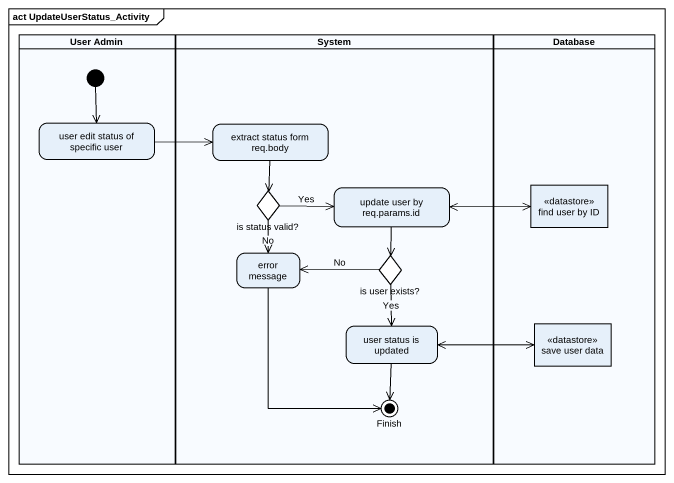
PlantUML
@startuml
mainframe act UpdateUserStatus_Activity
hide empty description
state "User Admin" as User_Admin <<partition>> {
  state "user edit status of specific user" as user_edit_status_of
  [*] --> user_edit_status_of
}
state System <<partition>> {
  state "extract status form req.body" as extract_status_form_req_body
  state "is status valid?" as is_status_valid <<choice>>
  state "update user by req.params.id" as update_user_by_req_params_id
  state "error message" as error_message
  state "is user exists?" as is_user_exists <<choice>>
  state "user status is updated" as user_status_is_updated
  state Finish <<end>>
}
state "Database" as Database_ <<partition>> {
  state "find user by ID" as find_user_by_ID <<datastore>>
  state "save user data" as save_user_data <<datastore>>
}
user_edit_status_of -right-> extract_status_form_req_body
extract_status_form_req_body --> is_status_valid
is_status_valid -right-> update_user_by_req_params_id : Yes
is_status_valid --> error_message : No
update_user_by_req_params_id -right-> find_user_by_ID
update_user_by_req_params_id --> is_user_exists
find_user_by_ID -left-> update_user_by_req_params_id
error_message --> Finish
is_user_exists -left-> error_message : No
is_user_exists --> user_status_is_updated : Yes
user_status_is_updated -right-> save_user_data
user_status_is_updated --> Finish
save_user_data -left-> user_status_is_updated
@enduml
